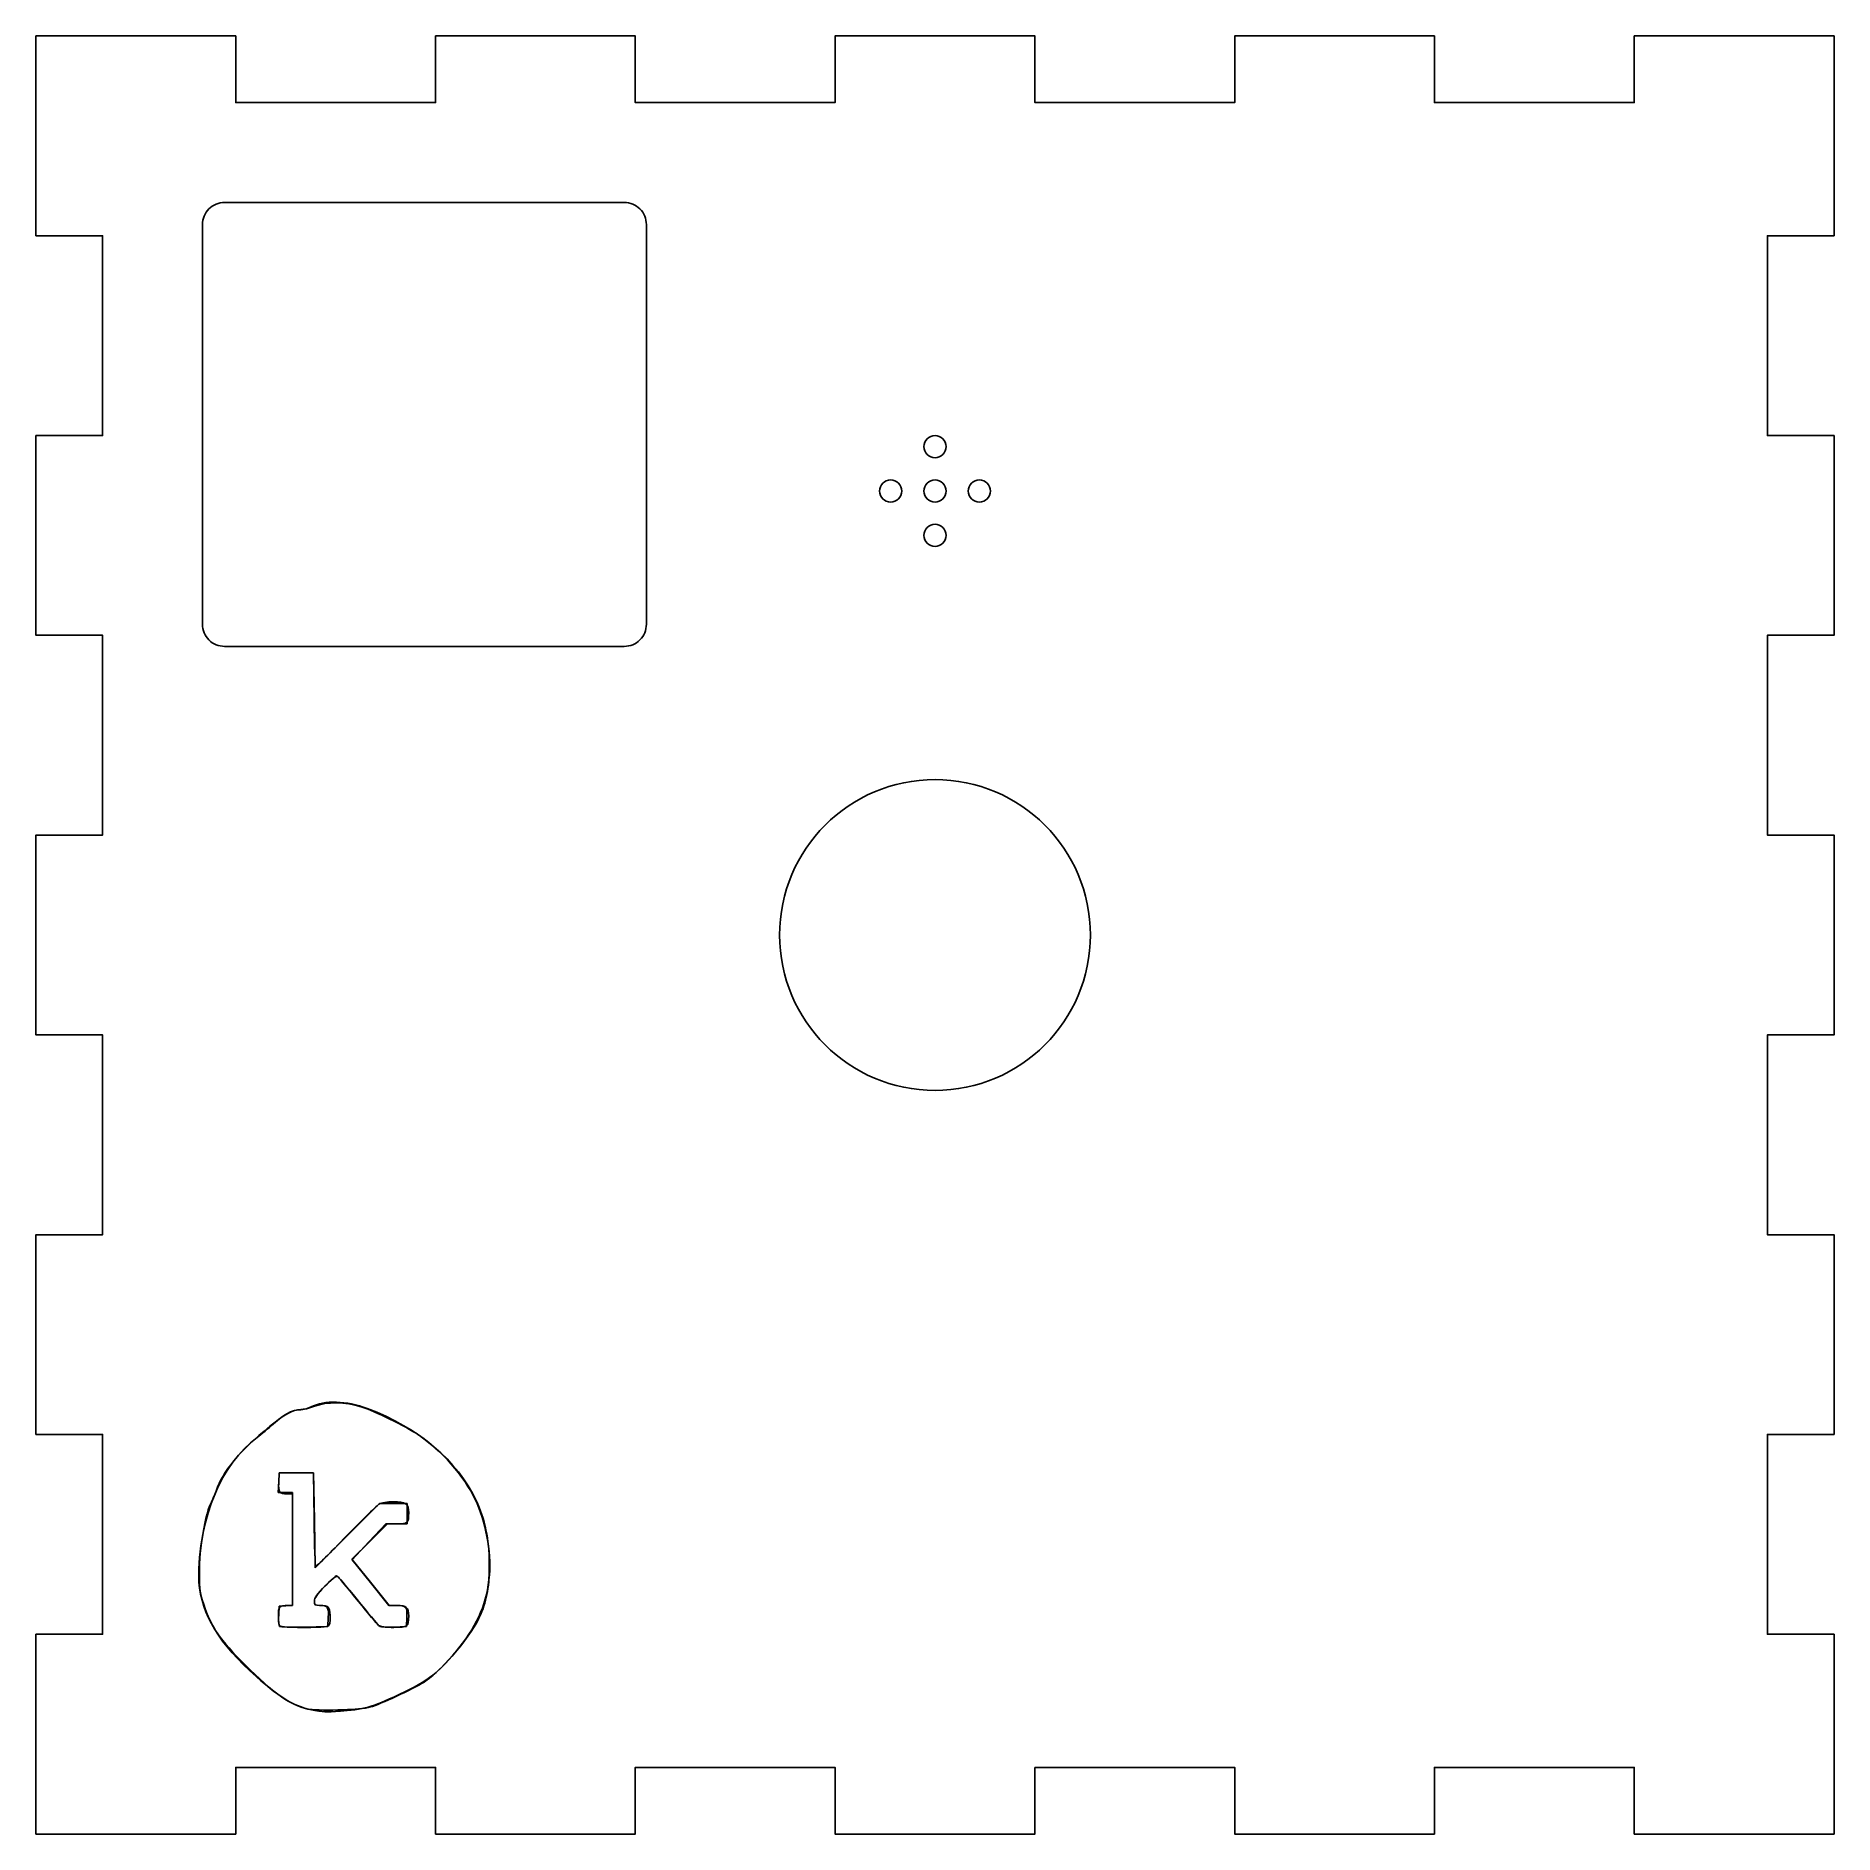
# Model space of a CAD drawing. Header units: millimetres. Extents: x -81 to 81, y -81 to 81.
import ezdxf

# ---------------------------------------------------------------- set-up
doc = ezdxf.new("R2010")
doc.units = ezdxf.units.MM
doc.layers.get('0').update_dxf_attribs({"linetype": 'CONTINUOUS'})

msp = doc.modelspace()

# ---------------------------------------------------------------- linework, layer by layer
for p, q in [((-59.09, -48.45), (-59.13, -49.29)), ((-59.09, -48.45), (-59.13, -49.33)), ((-57.53, -48.45), (-59.09, -48.45)), ((-57.53, -48.45), (-59.09, -48.45)), ((-55.98, -48.45), (-57.53, -48.45)), ((-55.98, -48.45), (-57.53, -48.45)), ((-55.91, -52.73), (-55.98, -48.45)), ((-55.94, -52.66), (-55.98, -48.45)), ((-59.13, -49.33), (-59.18, -50.22)), ((-59.18, -50.22), (-58.53, -50.22)), ((-58.53, -50.22), (-57.89, -50.22)), ((-57.89, -50.22), (-57.89, -55.31)), ((-58.35, -50.36), (-57.89, -50.36)), ((-57.89, -50.36), (-57.89, -55.37)), ((-50.04, -51.21), (-52.94, -54.11)), ((-48.8, -51.21), (-50.04, -51.21)), ((-47.56, -51.21), (-48.8, -51.21)), ((-47.56, -52.13), (-47.56, -51.21)), ((-55.84, -57.01), (-55.91, -52.73)), ((-51, -54.67), (-49.48, -53.05)), ((-50.93, -54.65), (-49.34, -53.05)), ((-49.48, -53.05), (-48.52, -53.05)), ((-49.34, -53.05), (-48.46, -53.05)), ((-48.52, -53.05), (-47.56, -53.05)), ((-47.56, -53.05), (-47.56, -52.13)), ((-52.94, -54.11), (-55.84, -57.01)), ((-52.53, -56.25), (-50.93, -54.65)), ((-52.52, -56.29), (-51, -54.67)), ((-57.89, -55.31), (-57.89, -60.4)), ((-57.89, -55.37), (-57.89, -60.39)), ((-50.86, -58.32), (-52.53, -56.25)), ((-50.86, -58.35), (-52.52, -56.29)), ((-49.19, -60.4), (-50.86, -58.32)), ((-49.2, -60.4), (-50.86, -58.35)), ((-59.09, -60.47), (-59.13, -61.23)), ((-58.49, -60.43), (-59.09, -60.47)), ((-57.89, -60.39), (-58.49, -60.43)), ((-57.89, -60.4), (-58.3, -60.4)), ((-54.71, -62.31), (-54.66, -61.48)), ((-48.56, -60.4), (-49.2, -60.4)), ((-48.45, -60.4), (-49.19, -60.4)), ((-47.63, -62.31), (-47.59, -61.48)), ((-56.84, -62.35), (-54.71, -62.31)), ((-48.78, -62.35), (-47.63, -62.31)), ((-55.86, -69.87), (-55.86, -69.87))]:
    msp.add_line(p, q)
msp.add_lwpolyline([(9, -75), (9, -81), (-9, -81), (-9, -75), (-27, -75), (-27, -81), (-45, -81), (-45, -75), (-63, -75), (-63, -81), (-81, -81), (-81, -63), (-75, -63), (-75, -45), (-81, -45), (-81, -27), (-75, -27), (-75, -9), (-81, -9), (-81, 9), (-75, 9), (-75, 27), (-81, 27), (-81, 45), (-75, 45), (-75, 63), (-81, 63), (-81, 81), (-63, 81), (-63, 75), (-45, 75), (-45, 81), (-27, 81), (-27, 75), (-9, 75), (-9, 81), (9, 81), (9, 75), (27, 75), (27, 81), (45, 81), (45, 75), (63, 75), (63, 81), (81, 81), (81, 63), (75, 63), (75, 45), (81, 45), (81, 27), (75, 27), (75, 9), (81, 9), (81, -9), (75, -9), (75, -27), (81, -27), (81, -45), (75, -45), (75, -63), (81, -63), (81, -81), (63, -81), (63, -75), (45, -75), (45, -81), (27, -81), (27, -75)], close=True)
msp.add_lwpolyline([(-64, 26), (-28, 26, 0.414214), (-26, 28), (-26, 64, 0.414214), (-28, 66), (-64, 66, 0.414214), (-66, 64), (-66, 28, 0.414214)], format="xyb", close=True)
for centre, radius in [((0, 44), 1), ((-4, 40), 1), ((0, 40), 1), ((4, 40), 1), ((0, 36), 1), ((0, 0), 14)]:
    msp.add_circle(centre, radius)
for points in [[(-56.22, -42.52), (-55.02, -41.9), (-53.01, -41.95), (-51.16, -42.65)], [(-55.91, -42.46), (-54.77, -42.03), (-53.14, -42.05), (-51.69, -42.51)], [(-59.93, -44.26), (-58.61, -43.17), (-57.88, -42.77), (-57.15, -42.75)], [(-59.59, -44.04), (-58.58, -43.15), (-58.01, -42.84), (-57.26, -42.79)], [(-57.26, -42.79), (-56.94, -42.77), (-56.34, -42.62), (-55.91, -42.46)], [(-57.15, -42.75), (-56.86, -42.74), (-56.44, -42.64), (-56.22, -42.52)], [(-51.69, -42.51), (-50.43, -42.91), (-47.79, -44.2), (-46.5, -45.06)], [(-51.16, -42.65), (-46.51, -44.4), (-43.03, -47.35), (-41.34, -50.95)], [(-66.28, -57.64), (-66.29, -52.39), (-64.32, -47.71), (-61.07, -45.27)], [(-64.77, -50.1), (-64.15, -48.29), (-62.74, -46.59), (-59.93, -44.26)], [(-61.07, -45.27), (-60.71, -44.99), (-60.04, -44.44), (-59.59, -44.04)], [(-46.5, -45.06), (-44.55, -46.35), (-42.38, -48.83), (-41.42, -50.85)], [(-65.25, -51.22), (-65.09, -50.92), (-64.88, -50.41), (-64.77, -50.1)], [(-59.13, -49.29), (-59.18, -50.22), (-59.08, -50.35), (-58.35, -50.36)], [(-66.32, -58.31), (-66.46, -56.49), (-65.85, -52.39), (-65.25, -51.22)], [(-50.06, -51.25), (-50.23, -51.34), (-51.56, -52.65), (-53.01, -54.14)], [(-48.81, -51.07), (-49.33, -51.07), (-49.89, -51.15), (-50.06, -51.25)], [(-47.42, -52.06), (-47.42, -51.25), (-47.69, -51.07), (-48.81, -51.07)], [(-41.42, -50.85), (-40.49, -52.79), (-39.97, -55.6), (-40.14, -57.64)], [(-41.34, -50.95), (-40.55, -52.64), (-40.17, -54.43), (-40.16, -56.58)], [(-55.78, -56.87), (-55.85, -56.87), (-55.92, -55.02), (-55.94, -52.66)], [(-48.46, -53.05), (-47.49, -53.05), (-47.42, -52.98), (-47.42, -52.06)], [(-53.01, -54.14), (-54.46, -55.64), (-55.71, -56.87), (-55.78, -56.87)], [(-40.16, -56.58), (-40.14, -58.61), (-40.35, -59.86), (-40.92, -61.2)], [(-61.17, -66.8), (-64.47, -63.9), (-66.08, -61.24), (-66.32, -58.31)], [(-65.89, -60.33), (-66.22, -59.37), (-66.28, -58.96), (-66.28, -57.64)], [(-54.96, -58.67), (-54.43, -58.15), (-53.97, -57.71), (-53.92, -57.71)], [(-54.92, -58.63), (-54.06, -57.79), (-53.9, -57.68), (-53.74, -57.86)], [(-53.92, -57.71), (-53.87, -57.71), (-53.04, -58.68), (-52.07, -59.86)], [(-53.74, -57.86), (-53.63, -57.97), (-52.83, -58.96), (-51.95, -60.05)], [(-40.14, -57.64), (-40.36, -60.17), (-41.12, -62), (-42.89, -64.22)], [(-55.91, -60.01), (-55.91, -59.71), (-55.67, -59.38), (-54.92, -58.63)], [(-55.91, -60.02), (-55.91, -59.73), (-55.66, -59.39), (-54.96, -58.67)], [(-52.07, -59.86), (-51.11, -61.04), (-50.24, -62.09), (-50.13, -62.2)], [(-62.19, -65.72), (-64.41, -63.51), (-65.2, -62.35), (-65.89, -60.33)], [(-58.3, -60.4), (-59.07, -60.4), (-59.16, -60.51), (-59.16, -61.38)], [(-59.13, -61.23), (-59.16, -61.65), (-59.14, -62.08), (-59.1, -62.19)], [(-59.16, -61.38), (-59.16, -61.83), (-59.12, -62.24), (-59.06, -62.29)], [(-55.37, -60.4), (-55.86, -60.4), (-55.91, -60.37), (-55.91, -60.01)], [(-55.45, -60.4), (-55.85, -60.4), (-55.91, -60.36), (-55.91, -60.02)], [(-54.66, -61.48), (-54.61, -60.54), (-54.71, -60.41), (-55.45, -60.4)], [(-54.66, -60.57), (-54.76, -60.48), (-55.07, -60.4), (-55.37, -60.4)], [(-54.58, -62.16), (-54.43, -61.77), (-54.49, -60.75), (-54.66, -60.57)], [(-51.95, -60.05), (-51.07, -61.14), (-50.25, -62.11), (-50.13, -62.21)], [(-48.75, -62.38), (-47.48, -62.38), (-47.43, -62.34), (-47.42, -61.35)], [(-47.59, -61.48), (-47.54, -60.51), (-47.63, -60.41), (-48.56, -60.4)], [(-47.42, -61.35), (-47.42, -60.6), (-47.64, -60.4), (-48.45, -60.4)], [(-40.92, -61.2), (-41.7, -63), (-44.24, -66.09), (-45.86, -67.19)], [(-59.1, -62.19), (-59.04, -62.34), (-58.56, -62.38), (-56.85, -62.38)], [(-59.06, -62.29), (-59.01, -62.35), (-58.01, -62.37), (-56.84, -62.35)], [(-56.85, -62.38), (-54.99, -62.38), (-54.65, -62.35), (-54.58, -62.16)], [(-50.13, -62.2), (-49.99, -62.34), (-49.62, -62.38), (-48.78, -62.35)], [(-50.13, -62.21), (-50, -62.32), (-49.47, -62.38), (-48.75, -62.38)], [(-42.89, -64.22), (-44.63, -66.4), (-45.65, -67.2), (-48.23, -68.41)], [(-56.48, -69.74), (-58.21, -69.3), (-59.57, -68.34), (-62.19, -65.72)], [(-55.86, -69.87), (-57.66, -69.56), (-58.73, -68.95), (-61.17, -66.8)], [(-45.86, -67.19), (-46.67, -67.74), (-49.56, -69.12), (-50.68, -69.5)], [(-48.23, -68.41), (-50.91, -69.67), (-51.28, -69.76), (-53.79, -69.82)], [(-50.68, -69.5), (-51.04, -69.62), (-52.06, -69.79), (-52.95, -69.87)], [(-53.79, -69.82), (-54.99, -69.85), (-56.2, -69.81), (-56.48, -69.74)], [(-52.95, -69.87), (-54.75, -70.04), (-54.83, -70.04), (-55.86, -69.87)]]:
    msp.add_open_spline(points, degree=3)

doc.saveas('drawing.dxf')
